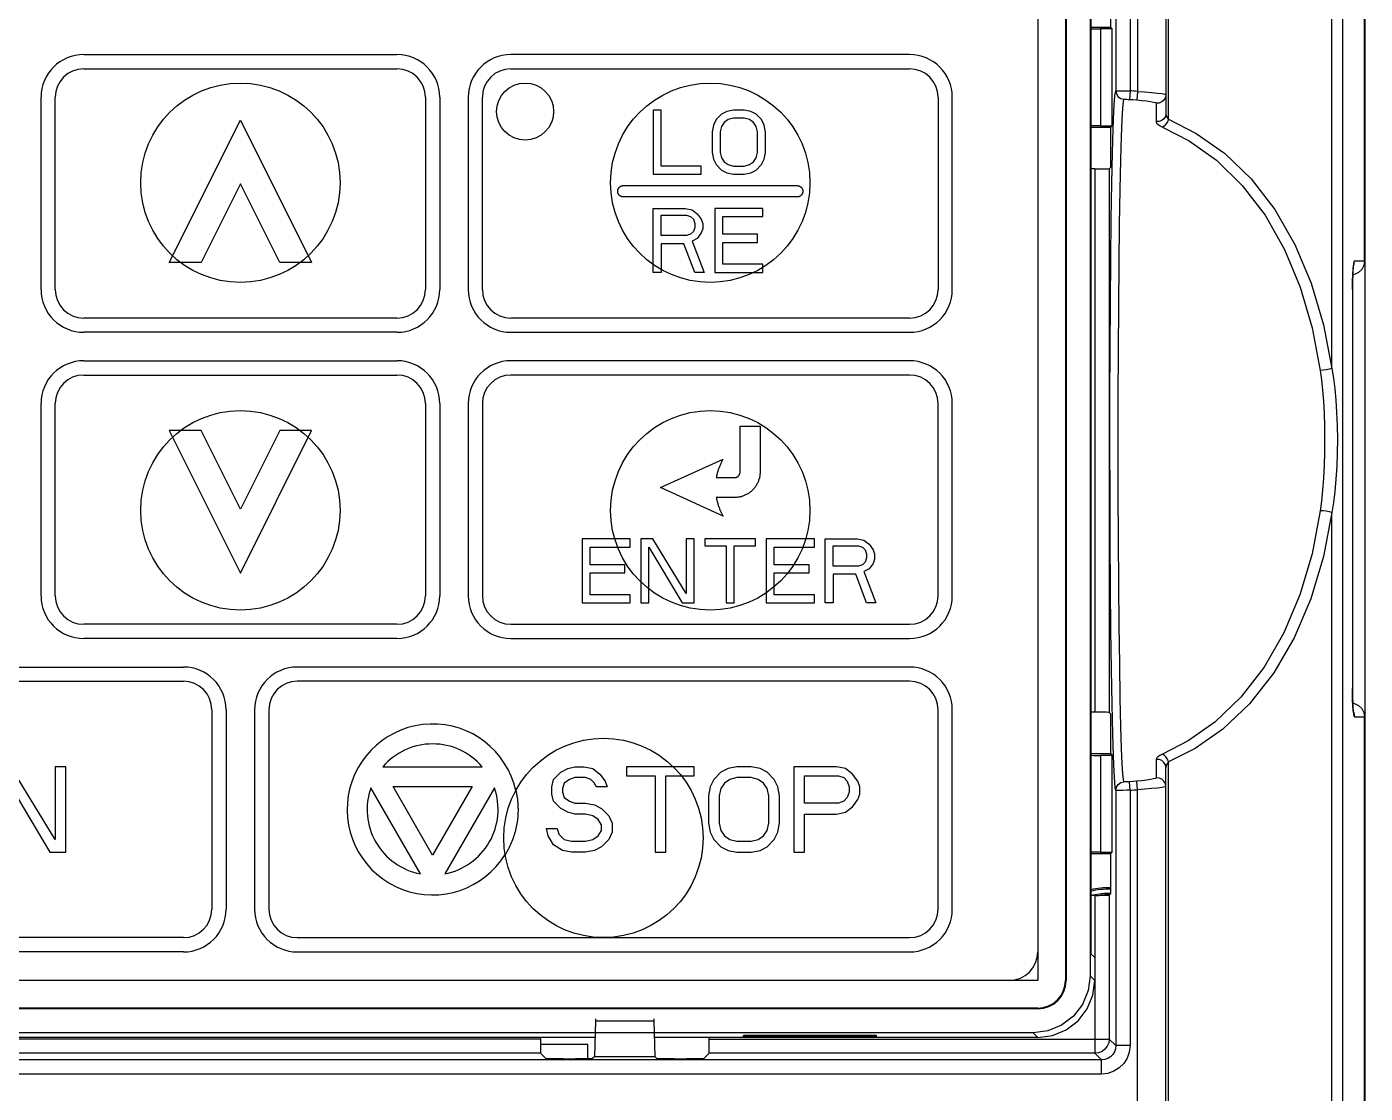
# Model space of a CAD drawing. Header units: inches. Extents: x 187 to 137830, y 99 to 66837.
# Drawn here: x 2919.39 to 2962.63, y 27702.8 to 27737.24 of the extents above; entities that cross this region are included whole.
import ezdxf

# ---------------------------------------------------------------- set-up
doc = ezdxf.new("R2010")
doc.units = ezdxf.units.IN
doc.header["$MEASUREMENT"] = 0
doc.layers.add('ALL_CURVE', color=7, linetype='Continuous')

msp = doc.modelspace()

# ---------------------------------------------------------------- linework, layer by layer
at = {"color": 7, "linetype": 'Continuous'}
for p, q in [((2962.607, 27729.678), (2962.607, 27785.836)), ((2962.631, 27581.558), (2962.631, 27785.836)), ((2952.051, 27785.568), (2952.051, 27706.448)), ((2952.947, 27785.568), (2952.947, 27706.448)), ((2952.971, 27785.568), (2952.971, 27706.448)), ((2953.743, 27785.42), (2953.743, 27706.595)), ((2954.573, 27785.522), (2954.573, 27735.177)), ((2955.033, 27785.522), (2955.033, 27735.174)), ((2955.271, 27785.522), (2955.271, 27735.157)), ((2956.191, 27785.522), (2956.191, 27734.438)), ((2956.275, 27734.259), (2956.275, 27785.493)), ((2961.554, 27726.205), (2961.554, 27777.517)), ((2961.911, 27675.858), (2961.911, 27777.518)), ((2953.769, 27740.546), (2953.769, 27707.309)), ((2954.412, 27737.222), (2954.412, 27738.508)), ((2954.412, 27737.222), (2953.769, 27737.222)), ((2954.081, 27737.173), (2954.081, 27734.05)), ((2954.46, 27737.173), (2954.081, 27737.173)), ((2954.412, 27737.222), (2954.46, 27737.173)), ((2954.46, 27734.05), (2954.46, 27737.173)), ((2955.033, 27735.174), (2955.016, 27734.898)), ((2955.271, 27735.157), (2955.249, 27734.882)), ((2955.877, 27734.779), (2955.877, 27734.181)), ((2953.769, 27734.002), (2954.412, 27734.002)), ((2954.081, 27734.05), (2954.46, 27734.05)), ((2954.412, 27734.002), (2954.46, 27734.05)), ((2954.412, 27732.715), (2954.412, 27734.002)), ((2953.899, 27732.654), (2953.769, 27732.654)), ((2953.899, 27732.654), (2953.899, 27715.109)), ((2954.359, 27732.662), (2954.412, 27732.715)), ((2954.359, 27732.662), (2954.359, 27715.101)), ((2962.631, 27730.598), (2962.607, 27730.596)), ((2962.607, 27729.678), (2962.282, 27729.678)), ((2962.233, 27729.359), (2962.226, 27729.215)), ((2962.217, 27728.758), (2962.217, 27715.878)), ((2962.218, 27728.758), (2962.217, 27728.758)), ((2962.218, 27728.758), (2962.218, 27715.878)), ((2961.554, 27675.858), (2961.554, 27721.558)), ((2962.218, 27715.878), (2962.217, 27715.878)), ((2962.226, 27715.417), (2962.233, 27715.276)), ((2953.899, 27715.109), (2953.769, 27715.109)), ((2954.359, 27715.101), (2954.334, 27715.104)), ((2954.412, 27715.048), (2954.359, 27715.101)), ((2954.412, 27713.762), (2954.412, 27715.048)), ((2962.282, 27714.958), (2962.607, 27714.958)), ((2962.607, 27675.858), (2962.607, 27714.958)), ((2962.631, 27714.038), (2962.607, 27714.039)), ((2954.412, 27713.762), (2953.769, 27713.762)), ((2954.081, 27713.713), (2954.081, 27710.59)), ((2954.46, 27713.713), (2954.081, 27713.713)), ((2954.412, 27713.762), (2954.46, 27713.713)), ((2954.46, 27710.59), (2954.46, 27713.713)), ((2955.877, 27713.582), (2955.877, 27712.984)), ((2956.275, 27675.858), (2956.275, 27713.504)), ((2956.191, 27675.858), (2956.191, 27713.325)), ((2954.573, 27712.586), (2954.573, 27704.34)), ((2955.033, 27712.589), (2955.016, 27712.865)), ((2955.033, 27712.589), (2955.033, 27704.34)), ((2955.271, 27712.606), (2955.249, 27712.881)), ((2955.271, 27675.431), (2955.271, 27712.606)), ((2953.769, 27710.542), (2954.412, 27710.542)), ((2954.081, 27710.59), (2954.46, 27710.59)), ((2954.412, 27710.542), (2954.46, 27710.59)), ((2954.412, 27709.255), (2954.412, 27710.542)), ((2953.899, 27709.194), (2953.769, 27709.194)), ((2953.899, 27709.194), (2953.899, 27704.094)), ((2954.359, 27709.202), (2954.412, 27709.255)), ((2954.359, 27709.202), (2954.359, 27704.554)), ((2953.891, 27707.187), (2953.769, 27707.309)), ((2953.891, 27707.187), (2953.891, 27706.447)), ((2953.891, 27706.447), (2953.743, 27706.595)), ((2952.051, 27706.448), (2900.531, 27706.448)), ((2952.947, 27706.448), (2952.971, 27706.448)), ((2952.051, 27705.552), (2900.531, 27705.552)), ((2952.051, 27705.528), (2900.531, 27705.528)), ((2952.051, 27705.528), (2952.051, 27705.552)), ((2951.903, 27704.755), (2900.678, 27704.755)), ((2937.739, 27703.989), (2937.774, 27705.144)), ((2937.774, 27705.144), (2939.648, 27705.144)), ((2939.648, 27705.144), (2939.683, 27703.989)), ((2951.903, 27704.755), (2952.051, 27704.608)), ((2914.824, 27704.611), (2937.758, 27704.611)), ((2935.983, 27704.554), (2916.599, 27704.554)), ((2935.983, 27704.554), (2935.983, 27704.611)), ((2937.515, 27704.378), (2935.984, 27704.378)), ((2937.515, 27703.915), (2937.515, 27704.378)), ((2939.664, 27704.611), (2949.837, 27704.611)), ((2941.439, 27704.554), (2941.439, 27704.611)), ((2941.439, 27704.554), (2954.359, 27704.554)), ((2942.542, 27704.623), (2942.546, 27704.665)), ((2946.84, 27704.623), (2942.542, 27704.623)), ((2946.838, 27704.665), (2942.544, 27704.665)), ((2946.836, 27704.665), (2946.84, 27704.623)), ((2949.84, 27704.608), (2949.84, 27704.611)), ((2952.051, 27704.608), (2949.84, 27704.608)), ((2954.573, 27704.34), (2954.359, 27704.554)), ((2955.033, 27704.34), (2954.573, 27704.34)), ((2954.113, 27703.88), (2897.089, 27703.88)), ((2935.991, 27704.094), (2916.591, 27704.094)), ((2936.163, 27703.921), (2935.991, 27704.094)), ((2936.715, 27703.912), (2937.12, 27703.912)), ((2937.739, 27703.989), (2937.672, 27703.921)), ((2937.739, 27703.989), (2939.683, 27703.989)), ((2939.75, 27703.921), (2939.683, 27703.989)), ((2940.302, 27703.912), (2940.707, 27703.912)), ((2941.431, 27704.094), (2941.259, 27703.921)), ((2953.899, 27704.094), (2941.431, 27704.094)), ((2954.113, 27703.88), (2953.899, 27704.094)), ((2954.113, 27703.42), (2954.113, 27703.88)), ((2954.113, 27703.42), (2897.089, 27703.42))]:
    msp.add_line(p, q, dxfattribs=at)
for points in [[(2953.769, 27737.176), (2953.852, 27737.174), (2953.962, 27737.174), (2954.081, 27737.173)], [(2954.491, 27733.952), (2954.514, 27734.515), (2954.535, 27734.884), (2954.555, 27735.093), (2954.573, 27735.177)], [(2954.573, 27735.177), (2954.59, 27735.179), (2954.637, 27735.179), (2954.71, 27735.179), (2954.805, 27735.178), (2954.915, 27735.176), (2955.033, 27735.174)], [(2954.573, 27735.177), (2954.593, 27735.075), (2954.649, 27734.987), (2954.735, 27734.926), (2954.837, 27734.902)], [(2955.271, 27735.157), (2955.509, 27735.141), (2955.731, 27735.123), (2955.921, 27735.104), (2956.068, 27735.085), (2956.16, 27735.067), (2956.191, 27735.051)], [(2956.191, 27735.051), (2956.175, 27734.959), (2956.129, 27734.877), (2956.058, 27734.816), (2955.971, 27734.782), (2955.877, 27734.779)], [(2954.837, 27712.861), (2954.821, 27712.936), (2954.802, 27713.117), (2954.782, 27713.44), (2954.761, 27713.94), (2954.739, 27714.643), (2954.718, 27715.562), (2954.699, 27716.666), (2954.682, 27717.904), (2954.669, 27719.249), (2954.66, 27720.687), (2954.654, 27722.19), (2954.652, 27723.725), (2954.653, 27725.263), (2954.658, 27726.775), (2954.667, 27728.229), (2954.68, 27729.596), (2954.695, 27730.855), (2954.714, 27731.988), (2954.735, 27732.95), (2954.757, 27733.706), (2954.779, 27734.255), (2954.8, 27734.616), (2954.819, 27734.819), (2954.837, 27734.902)], [(2954.837, 27734.902), (2954.843, 27734.903), (2954.862, 27734.904), (2954.89, 27734.904), (2954.927, 27734.903), (2954.97, 27734.901), (2955.016, 27734.898)], [(2955.016, 27734.898), (2955.132, 27734.891), (2955.249, 27734.882)], [(2955.249, 27734.882), (2955.411, 27734.867), (2955.563, 27734.849), (2955.693, 27734.83), (2955.793, 27734.811), (2955.855, 27734.794), (2955.877, 27734.779)], [(2956.191, 27734.438), (2956.175, 27734.351), (2956.129, 27734.274), (2956.058, 27734.216), (2955.971, 27734.184), (2955.877, 27734.181)], [(2955.877, 27734.181), (2955.892, 27734.136), (2955.937, 27734.089), (2956.003, 27734.044), (2956.082, 27734.006)], [(2956.275, 27734.259), (2956.241, 27734.173), (2956.193, 27734.097), (2956.138, 27734.039), (2956.082, 27734.006)], [(2956.191, 27734.438), (2956.197, 27734.392), (2956.216, 27734.344), (2956.243, 27734.298), (2956.275, 27734.259)], [(2956.275, 27734.259), (2957.171, 27733.802), (2958.081, 27733.159), (2958.943, 27732.329), (2959.708, 27731.34), (2960.358, 27730.209), (2960.885, 27728.96), (2961.285, 27727.615), (2961.554, 27726.205)], [(2954.081, 27734.05), (2953.962, 27734.049), (2953.852, 27734.049), (2953.769, 27734.047)], [(2954.495, 27713.691), (2954.473, 27714.411), (2954.451, 27715.353), (2954.431, 27716.486), (2954.415, 27717.754), (2954.401, 27719.133), (2954.392, 27720.607), (2954.386, 27722.148), (2954.383, 27723.721), (2954.385, 27725.298), (2954.39, 27726.847), (2954.399, 27728.338), (2954.412, 27729.739), (2954.428, 27731.03), (2954.447, 27732.191), (2954.468, 27733.177), (2954.491, 27733.952)], [(2956.082, 27734.006), (2956.947, 27733.56), (2957.825, 27732.933), (2958.658, 27732.123), (2959.396, 27731.158), (2960.024, 27730.055), (2960.533, 27728.836), (2960.919, 27727.524), (2961.179, 27726.148)], [(2953.899, 27732.654), (2954.04, 27732.654), (2954.167, 27732.655), (2954.268, 27732.657), (2954.334, 27732.659), (2954.359, 27732.662)], [(2962.218, 27728.758), (2962.219, 27728.925), (2962.222, 27729.069), (2962.226, 27729.194), (2962.231, 27729.3), (2962.236, 27729.385), (2962.242, 27729.451), (2962.247, 27729.499), (2962.251, 27729.527), (2962.252, 27729.534)], [(2962.607, 27729.678), (2962.584, 27729.535), (2962.519, 27729.407), (2962.417, 27729.305), (2962.289, 27729.24), (2962.228, 27729.23)], [(2962.282, 27729.678), (2962.267, 27729.652), (2962.253, 27729.583), (2962.242, 27729.483), (2962.233, 27729.359)], [(2962.249, 27729.515), (2962.259, 27729.535), (2962.282, 27729.678)], [(2962.226, 27729.215), (2962.221, 27729.064), (2962.218, 27728.909), (2962.217, 27728.758)], [(2961.554, 27726.205), (2961.472, 27726.184), (2961.373, 27726.166), (2961.27, 27726.153), (2961.179, 27726.148)], [(2961.179, 27726.148), (2961.217, 27725.848), (2961.251, 27725.514), (2961.279, 27725.151), (2961.299, 27724.761), (2961.312, 27724.35), (2961.317, 27723.926), (2961.314, 27723.496), (2961.302, 27723.072), (2961.282, 27722.663), (2961.253, 27722.277), (2961.218, 27721.925), (2961.179, 27721.615)], [(2961.554, 27726.205), (2961.603, 27725.897), (2961.646, 27725.555), (2961.682, 27725.183), (2961.708, 27724.783), (2961.725, 27724.362), (2961.731, 27723.927), (2961.727, 27723.487), (2961.712, 27723.052), (2961.686, 27722.632), (2961.649, 27722.237), (2961.604, 27721.876), (2961.554, 27721.558)], [(2961.179, 27721.615), (2960.915, 27720.224), (2960.523, 27718.899), (2960.005, 27717.669), (2959.365, 27716.558), (2958.613, 27715.59), (2957.773, 27714.787), (2956.914, 27714.183), (2956.082, 27713.757)], [(2961.554, 27721.558), (2961.472, 27721.579), (2961.373, 27721.597), (2961.27, 27721.61), (2961.179, 27721.615)], [(2961.554, 27721.558), (2961.281, 27720.132), (2960.875, 27718.774), (2960.338, 27717.513), (2959.676, 27716.376), (2958.897, 27715.383), (2958.027, 27714.56), (2957.137, 27713.94), (2956.275, 27713.504)], [(2962.217, 27715.878), (2962.218, 27715.724), (2962.221, 27715.57), (2962.226, 27715.417)], [(2962.252, 27715.1), (2962.252, 27715.101), (2962.249, 27715.117), (2962.245, 27715.152), (2962.24, 27715.204), (2962.235, 27715.274), (2962.229, 27715.361), (2962.225, 27715.467), (2962.221, 27715.591), (2962.219, 27715.732), (2962.218, 27715.878)], [(2962.228, 27715.405), (2962.289, 27715.395), (2962.417, 27715.33), (2962.519, 27715.228), (2962.584, 27715.1), (2962.607, 27714.958)], [(2962.233, 27715.276), (2962.242, 27715.152), (2962.253, 27715.052), (2962.267, 27714.984), (2962.282, 27714.958)], [(2962.249, 27715.12), (2962.259, 27715.1), (2962.282, 27714.958)], [(2954.334, 27715.104), (2954.268, 27715.106), (2954.167, 27715.108), (2954.04, 27715.109), (2953.899, 27715.109)], [(2953.769, 27713.716), (2953.852, 27713.714), (2953.962, 27713.714), (2954.081, 27713.713)], [(2954.573, 27712.586), (2954.556, 27712.662), (2954.538, 27712.848), (2954.517, 27713.179), (2954.495, 27713.691)], [(2956.082, 27713.757), (2955.992, 27713.712), (2955.926, 27713.665), (2955.888, 27713.62), (2955.877, 27713.582)], [(2956.191, 27713.325), (2956.175, 27713.412), (2956.129, 27713.489), (2956.058, 27713.547), (2955.971, 27713.579), (2955.877, 27713.582)], [(2956.275, 27713.504), (2956.241, 27713.59), (2956.193, 27713.666), (2956.138, 27713.724), (2956.082, 27713.757)], [(2956.275, 27713.504), (2956.238, 27713.458), (2956.211, 27713.409), (2956.196, 27713.364), (2956.191, 27713.325)], [(2955.877, 27712.984), (2955.855, 27712.969), (2955.793, 27712.952), (2955.693, 27712.933), (2955.563, 27712.914), (2955.411, 27712.896), (2955.249, 27712.881)], [(2956.191, 27712.712), (2956.175, 27712.804), (2956.129, 27712.886), (2956.058, 27712.947), (2955.971, 27712.981), (2955.877, 27712.984)], [(2954.573, 27712.586), (2954.593, 27712.688), (2954.649, 27712.776), (2954.735, 27712.837), (2954.837, 27712.861)], [(2955.033, 27712.589), (2954.915, 27712.587), (2954.805, 27712.585), (2954.71, 27712.584), (2954.637, 27712.584), (2954.59, 27712.584), (2954.573, 27712.586)], [(2955.016, 27712.865), (2954.97, 27712.862), (2954.927, 27712.86), (2954.89, 27712.859), (2954.862, 27712.859), (2954.843, 27712.86), (2954.837, 27712.861)], [(2955.249, 27712.881), (2955.132, 27712.872), (2955.016, 27712.865)], [(2956.191, 27712.712), (2956.16, 27712.696), (2956.068, 27712.678), (2955.922, 27712.659), (2955.731, 27712.64), (2955.509, 27712.622), (2955.271, 27712.606)], [(2954.081, 27710.59), (2953.962, 27710.589), (2953.852, 27710.589), (2953.769, 27710.587)], [(2953.899, 27709.194), (2954.04, 27709.194), (2954.167, 27709.195), (2954.268, 27709.197), (2954.334, 27709.199), (2954.359, 27709.202)], [(2953.743, 27706.595), (2953.68, 27706.118), (2953.496, 27705.674), (2953.204, 27705.294), (2952.824, 27705.002), (2952.381, 27704.818), (2951.903, 27704.755)], [(2952.051, 27704.608), (2952.527, 27704.67), (2952.971, 27704.854), (2953.352, 27705.146), (2953.644, 27705.527), (2953.828, 27705.971), (2953.891, 27706.447)], [(2937.774, 27705.144), (2937.776, 27705.178), (2937.777, 27705.199), (2937.778, 27705.206)], [(2939.644, 27705.206), (2939.645, 27705.199), (2939.646, 27705.178), (2939.648, 27705.144)], [(2935.983, 27704.554), (2935.983, 27704.413), (2935.985, 27704.286), (2935.986, 27704.184), (2935.989, 27704.118), (2935.991, 27704.094)], [(2941.431, 27704.094), (2941.433, 27704.118), (2941.436, 27704.184), (2941.437, 27704.286), (2941.438, 27704.413), (2941.439, 27704.554)], [(2954.359, 27704.554), (2954.343, 27704.435), (2954.297, 27704.324), (2954.224, 27704.228), (2954.129, 27704.155), (2954.018, 27704.109), (2953.899, 27704.094)], [(2954.573, 27704.34), (2954.561, 27704.237), (2954.527, 27704.14), (2954.472, 27704.053), (2954.4, 27703.98), (2954.312, 27703.925), (2954.215, 27703.891), (2954.113, 27703.88)], [(2955.033, 27704.34), (2955.009, 27704.134), (2954.941, 27703.94), (2954.832, 27703.766), (2954.686, 27703.62), (2954.512, 27703.511), (2954.318, 27703.443), (2954.113, 27703.42)], [(2936.715, 27703.912), (2936.546, 27703.912), (2936.394, 27703.914), (2936.272, 27703.916), (2936.192, 27703.919), (2936.163, 27703.921)], [(2937.672, 27703.921), (2937.643, 27703.919), (2937.563, 27703.916), (2937.441, 27703.914), (2937.289, 27703.912), (2937.12, 27703.912)], [(2940.302, 27703.912), (2940.133, 27703.912), (2939.981, 27703.914), (2939.859, 27703.916), (2939.779, 27703.919), (2939.75, 27703.921)], [(2941.259, 27703.921), (2941.229, 27703.919), (2941.15, 27703.916), (2941.028, 27703.914), (2940.876, 27703.912), (2940.707, 27703.912)]]:
    msp.add_lwpolyline(points, dxfattribs=at)
for centre in [(2926.291, 27732.208), (2941.471, 27732.208), (2926.291, 27721.628), (2941.471, 27721.628), (2938.021, 27711.048)]:
    msp.add_circle(centre, 3.22, dxfattribs=at)
for centre, radius, start, end in [((2954.351, 27723.882), 11.313, 85.3353, 86.5455), ((2954.351, 27723.882), 11.313, 273.4545, 274.6647), ((2954.351, 27706.678), 2.76, 88.7312, 102.2094), ((2954.351, 27706.678), 2.714, 88.7097, 102.4205), ((2954.351, 27706.678), 2.576, 88.8043, 101.5913), ((2954.351, 27706.678), 2.535, 89.8165, 96.127), ((2951.131, 27707.368), 0.92, 270, 0), ((2952.051, 27706.448), 0.896, 270, 0), ((2952.051, 27706.448), 0.92, 270, 0)]:
    msp.add_arc(centre, radius, start, end, dxfattribs=at)
at = {"layer": 'ALL_CURVE', "linetype": 'Continuous'}
for p, q in [((2921.231, 27736.348), (2931.351, 27736.348)), ((2947.911, 27736.348), (2935.031, 27736.348)), ((2921.231, 27735.888), (2931.351, 27735.888)), ((2935.031, 27735.888), (2947.911, 27735.888)), ((2919.851, 27728.758), (2919.851, 27734.968)), ((2920.311, 27728.758), (2920.311, 27734.968)), ((2932.271, 27734.968), (2932.271, 27728.758)), ((2932.731, 27734.968), (2932.731, 27728.758)), ((2933.651, 27734.968), (2933.651, 27728.758)), ((2934.111, 27728.758), (2934.111, 27734.968)), ((2948.831, 27734.968), (2948.831, 27728.758)), ((2949.291, 27728.758), (2949.291, 27734.968)), ((2923.991, 27729.632), (2926.291, 27734.232)), ((2926.291, 27734.232), (2928.591, 27729.632)), ((2939.631, 27734.554), (2939.631, 27732.484)), ((2939.89, 27734.554), (2939.631, 27734.554)), ((2939.89, 27732.748), (2939.89, 27734.554)), ((2941.658, 27734.245), (2941.572, 27734.069)), ((2941.83, 27734.421), (2941.658, 27734.245)), ((2942.003, 27734.509), (2941.83, 27734.421)), ((2941.917, 27734.157), (2941.83, 27734.025)), ((2942.046, 27734.245), (2941.917, 27734.157)), ((2942.218, 27734.554), (2942.003, 27734.509)), ((2942.218, 27734.289), (2942.046, 27734.245)), ((2942.563, 27734.554), (2942.218, 27734.554)), ((2942.563, 27734.289), (2942.218, 27734.289)), ((2942.779, 27734.509), (2942.563, 27734.554)), ((2942.736, 27734.245), (2942.563, 27734.289)), ((2942.865, 27734.157), (2942.736, 27734.245)), ((2942.952, 27734.421), (2942.779, 27734.509)), ((2942.952, 27734.025), (2942.865, 27734.157)), ((2943.124, 27734.245), (2942.952, 27734.421)), ((2943.21, 27734.069), (2943.124, 27734.245)), ((2941.572, 27734.069), (2941.528, 27733.849)), ((2941.528, 27733.849), (2941.528, 27733.188)), ((2941.83, 27734.025), (2941.787, 27733.849)), ((2941.787, 27733.849), (2941.787, 27733.188)), ((2942.995, 27733.849), (2942.952, 27734.025)), ((2942.995, 27733.188), (2942.995, 27733.849)), ((2943.253, 27733.849), (2943.21, 27734.069)), ((2943.253, 27733.188), (2943.253, 27733.849)), ((2941.528, 27733.188), (2941.572, 27732.968)), ((2941.572, 27732.968), (2941.658, 27732.792)), ((2941.787, 27733.188), (2941.83, 27733.012)), ((2941.83, 27733.012), (2941.917, 27732.88)), ((2941.917, 27732.88), (2942.046, 27732.792)), ((2942.736, 27732.792), (2942.865, 27732.88)), ((2942.865, 27732.88), (2942.952, 27733.012)), ((2942.952, 27733.012), (2942.995, 27733.188)), ((2943.124, 27732.792), (2943.21, 27732.968)), ((2943.21, 27732.968), (2943.253, 27733.188)), ((2939.631, 27732.484), (2941.183, 27732.484)), ((2941.183, 27732.748), (2939.89, 27732.748)), ((2941.183, 27732.484), (2941.183, 27732.748)), ((2941.658, 27732.792), (2941.83, 27732.616)), ((2941.83, 27732.616), (2942.003, 27732.528)), ((2942.003, 27732.528), (2942.218, 27732.484)), ((2942.046, 27732.792), (2942.218, 27732.748)), ((2942.218, 27732.748), (2942.563, 27732.748)), ((2942.218, 27732.484), (2942.563, 27732.484)), ((2942.563, 27732.748), (2942.736, 27732.792)), ((2942.563, 27732.484), (2942.779, 27732.528)), ((2942.779, 27732.528), (2942.952, 27732.616)), ((2942.952, 27732.616), (2943.124, 27732.792)), ((2926.291, 27732.174), (2925.02, 27729.632)), ((2927.562, 27729.632), (2926.291, 27732.174)), ((2938.665, 27732.116), (2944.277, 27732.116)), ((2944.277, 27731.748), (2938.665, 27731.748)), ((2939.631, 27729.31), (2939.631, 27731.38)), ((2939.631, 27731.38), (2940.666, 27731.38)), ((2939.89, 27730.499), (2939.89, 27731.159)), ((2939.89, 27731.159), (2940.709, 27731.159)), ((2940.666, 27731.38), (2940.882, 27731.335)), ((2940.709, 27731.159), (2940.838, 27731.115)), ((2940.838, 27731.115), (2940.925, 27731.027)), ((2940.882, 27731.335), (2941.054, 27731.203)), ((2941.054, 27731.203), (2941.183, 27731.027)), ((2941.615, 27731.38), (2941.615, 27729.31)), ((2943.167, 27731.38), (2941.615, 27731.38)), ((2941.873, 27730.543), (2941.873, 27731.115)), ((2941.873, 27731.115), (2943.167, 27731.115)), ((2943.167, 27731.115), (2943.167, 27731.38)), ((2940.925, 27731.027), (2940.968, 27730.895)), ((2940.968, 27730.763), (2940.925, 27730.631)), ((2940.968, 27730.895), (2940.968, 27730.763)), ((2941.183, 27731.027), (2941.227, 27730.895)), ((2941.227, 27730.719), (2941.183, 27730.587)), ((2941.227, 27730.895), (2941.227, 27730.719)), ((2940.709, 27730.499), (2939.89, 27730.499)), ((2940.838, 27730.543), (2940.709, 27730.499)), ((2940.925, 27730.631), (2940.838, 27730.543)), ((2941.054, 27730.411), (2940.882, 27730.322)), ((2940.882, 27730.322), (2941.27, 27729.31)), ((2941.183, 27730.587), (2941.054, 27730.411)), ((2942.995, 27730.543), (2941.873, 27730.543)), ((2941.873, 27729.574), (2941.873, 27730.278)), ((2941.873, 27730.278), (2942.995, 27730.278)), ((2942.995, 27730.278), (2942.995, 27730.543)), ((2939.89, 27730.234), (2939.89, 27729.31)), ((2940.623, 27730.234), (2939.89, 27730.234)), ((2940.968, 27729.31), (2940.623, 27730.234)), ((2925.02, 27729.632), (2923.991, 27729.632)), ((2928.591, 27729.632), (2927.562, 27729.632)), ((2943.167, 27729.574), (2941.873, 27729.574)), ((2943.167, 27729.31), (2943.167, 27729.574)), ((2939.89, 27729.31), (2939.631, 27729.31)), ((2941.27, 27729.31), (2940.968, 27729.31)), ((2941.615, 27729.31), (2943.167, 27729.31)), ((2931.351, 27727.838), (2921.231, 27727.838)), ((2947.911, 27727.838), (2935.031, 27727.838)), ((2931.351, 27727.378), (2921.231, 27727.378)), ((2935.031, 27727.378), (2947.911, 27727.378)), ((2921.231, 27726.458), (2931.351, 27726.458)), ((2947.911, 27726.458), (2935.031, 27726.458)), ((2921.231, 27725.998), (2931.351, 27725.998)), ((2947.911, 27725.998), (2935.031, 27725.998)), ((2919.851, 27718.868), (2919.851, 27725.078)), ((2920.311, 27718.868), (2920.311, 27725.078)), ((2932.271, 27725.078), (2932.271, 27718.868)), ((2932.731, 27725.078), (2932.731, 27718.868)), ((2933.651, 27725.078), (2933.651, 27718.868)), ((2934.111, 27725.078), (2934.111, 27718.868)), ((2948.831, 27718.868), (2948.831, 27725.078)), ((2949.291, 27718.868), (2949.291, 27725.078)), ((2923.991, 27724.204), (2926.291, 27719.604)), ((2925.02, 27724.204), (2923.991, 27724.204)), ((2926.291, 27721.661), (2925.02, 27724.204)), ((2927.562, 27724.204), (2926.291, 27721.661)), ((2926.291, 27719.604), (2928.591, 27724.204)), ((2928.591, 27724.204), (2927.562, 27724.204)), ((2942.437, 27722.87), (2942.437, 27724.342)), ((2942.437, 27724.342), (2943.081, 27724.342)), ((2943.081, 27724.342), (2943.081, 27722.87)), ((2939.861, 27722.364), (2941.885, 27723.284)), ((2941.667, 27722.686), (2942.253, 27722.686)), ((2941.885, 27721.444), (2939.861, 27722.364)), ((2942.253, 27722.042), (2941.667, 27722.042)), ((2937.331, 27720.708), (2937.331, 27718.638)), ((2938.883, 27720.708), (2937.331, 27720.708)), ((2937.59, 27719.871), (2937.59, 27720.443)), ((2937.59, 27720.443), (2938.883, 27720.443)), ((2938.883, 27720.443), (2938.883, 27720.708)), ((2939.228, 27720.708), (2939.228, 27718.638)), ((2939.617, 27720.708), (2939.228, 27720.708)), ((2939.487, 27718.638), (2939.487, 27720.443)), ((2939.487, 27720.443), (2940.565, 27718.638)), ((2940.695, 27718.946), (2939.617, 27720.708)), ((2940.695, 27720.708), (2940.695, 27718.946)), ((2940.953, 27720.708), (2940.695, 27720.708)), ((2940.953, 27718.638), (2940.953, 27720.708)), ((2941.298, 27720.708), (2941.298, 27720.487)), ((2942.937, 27720.708), (2941.298, 27720.708)), ((2941.298, 27720.487), (2941.988, 27720.487)), ((2941.988, 27720.487), (2941.988, 27718.638)), ((2942.247, 27718.638), (2942.247, 27720.487)), ((2942.247, 27720.487), (2942.937, 27720.487)), ((2942.937, 27720.487), (2942.937, 27720.708)), ((2943.282, 27720.708), (2943.282, 27718.638)), ((2944.835, 27720.708), (2943.282, 27720.708)), ((2943.541, 27719.871), (2943.541, 27720.443)), ((2943.541, 27720.443), (2944.835, 27720.443)), ((2944.835, 27720.443), (2944.835, 27720.708)), ((2945.18, 27718.638), (2945.18, 27720.708)), ((2945.18, 27720.708), (2946.215, 27720.708)), ((2945.438, 27719.827), (2945.438, 27720.487)), ((2945.438, 27720.487), (2946.258, 27720.487)), ((2946.215, 27720.708), (2946.43, 27720.663)), ((2946.258, 27720.487), (2946.387, 27720.443)), ((2946.387, 27720.443), (2946.473, 27720.355)), ((2946.43, 27720.663), (2946.603, 27720.531)), ((2946.473, 27720.355), (2946.517, 27720.223)), ((2946.603, 27720.531), (2946.732, 27720.355)), ((2946.732, 27720.355), (2946.775, 27720.223)), ((2938.711, 27719.871), (2937.59, 27719.871)), ((2938.711, 27719.606), (2938.711, 27719.871)), ((2944.662, 27719.871), (2943.541, 27719.871)), ((2944.662, 27719.606), (2944.662, 27719.871)), ((2946.387, 27719.871), (2946.258, 27719.827)), ((2946.473, 27719.959), (2946.387, 27719.871)), ((2946.517, 27720.091), (2946.473, 27719.959)), ((2946.517, 27720.223), (2946.517, 27720.091)), ((2946.732, 27719.915), (2946.603, 27719.739)), ((2946.775, 27720.047), (2946.732, 27719.915)), ((2946.775, 27720.223), (2946.775, 27720.047)), ((2937.59, 27718.902), (2937.59, 27719.606)), ((2937.59, 27719.606), (2938.711, 27719.606)), ((2943.541, 27718.902), (2943.541, 27719.606)), ((2943.541, 27719.606), (2944.662, 27719.606)), ((2946.258, 27719.827), (2945.438, 27719.827)), ((2945.438, 27719.562), (2945.438, 27718.638)), ((2946.172, 27719.562), (2945.438, 27719.562)), ((2946.517, 27718.638), (2946.172, 27719.562)), ((2946.603, 27719.739), (2946.43, 27719.65)), ((2946.43, 27719.65), (2946.818, 27718.638)), ((2937.331, 27718.638), (2938.883, 27718.638)), ((2938.883, 27718.902), (2937.59, 27718.902)), ((2938.883, 27718.638), (2938.883, 27718.902)), ((2939.228, 27718.638), (2939.487, 27718.638)), ((2940.565, 27718.638), (2940.953, 27718.638)), ((2941.988, 27718.638), (2942.247, 27718.638)), ((2943.282, 27718.638), (2944.835, 27718.638)), ((2944.835, 27718.902), (2943.541, 27718.902)), ((2944.835, 27718.638), (2944.835, 27718.902)), ((2945.438, 27718.638), (2945.18, 27718.638)), ((2946.818, 27718.638), (2946.517, 27718.638)), ((2931.351, 27717.948), (2921.231, 27717.948)), ((2935.031, 27717.948), (2947.911, 27717.948)), ((2931.351, 27717.488), (2921.231, 27717.488)), ((2935.031, 27717.488), (2947.911, 27717.488)), ((2904.671, 27716.568), (2924.451, 27716.568)), ((2947.911, 27716.568), (2928.131, 27716.568)), ((2904.671, 27716.108), (2924.451, 27716.108)), ((2947.911, 27716.108), (2928.131, 27716.108)), ((2925.371, 27715.188), (2925.371, 27708.748)), ((2925.831, 27715.188), (2925.831, 27708.748)), ((2926.751, 27715.188), (2926.751, 27708.748)), ((2927.211, 27715.188), (2927.211, 27708.748)), ((2948.831, 27708.748), (2948.831, 27715.188)), ((2949.291, 27708.748), (2949.291, 27715.188)), ((2918.701, 27712.995), (2920.138, 27710.587)), ((2920.311, 27710.999), (2918.873, 27713.348)), ((2920.311, 27713.348), (2920.311, 27710.999)), ((2920.656, 27713.348), (2920.311, 27713.348)), ((2920.656, 27710.587), (2920.656, 27713.348)), ((2930.897, 27713.348), (2934.105, 27713.348)), ((2936.411, 27712.936), (2936.641, 27713.171)), ((2936.641, 27713.171), (2936.871, 27713.289)), ((2936.871, 27713.289), (2937.101, 27713.348)), ((2937.101, 27712.995), (2936.928, 27712.936)), ((2937.101, 27713.348), (2937.388, 27713.348)), ((2937.446, 27712.995), (2937.101, 27712.995)), ((2937.388, 27713.348), (2937.676, 27713.289)), ((2937.618, 27712.936), (2937.446, 27712.995)), ((2937.676, 27713.289), (2937.906, 27713.113)), ((2937.906, 27713.113), (2938.078, 27712.878)), ((2938.768, 27713.348), (2938.768, 27713.054)), ((2940.953, 27713.348), (2938.768, 27713.348)), ((2938.768, 27713.054), (2939.688, 27713.054)), ((2939.688, 27713.054), (2939.688, 27710.587)), ((2940.033, 27710.587), (2940.033, 27713.054)), ((2940.033, 27713.054), (2940.953, 27713.054)), ((2940.953, 27713.054), (2940.953, 27713.348)), ((2941.816, 27713.171), (2941.586, 27712.936)), ((2942.046, 27713.289), (2941.816, 27713.171)), ((2942.333, 27713.348), (2942.046, 27713.289)), ((2942.333, 27712.995), (2942.103, 27712.936)), ((2942.793, 27713.348), (2942.333, 27713.348)), ((2942.793, 27712.995), (2942.333, 27712.995)), ((2943.081, 27713.289), (2942.793, 27713.348)), ((2943.023, 27712.936), (2942.793, 27712.995)), ((2943.311, 27713.171), (2943.081, 27713.289)), ((2943.541, 27712.936), (2943.311, 27713.171)), ((2944.173, 27713.348), (2944.173, 27710.587)), ((2945.553, 27713.348), (2944.173, 27713.348)), ((2944.518, 27712.173), (2944.518, 27713.054)), ((2944.518, 27713.054), (2945.611, 27713.054)), ((2945.841, 27713.289), (2945.553, 27713.348)), ((2945.611, 27713.054), (2945.783, 27712.995)), ((2945.783, 27712.995), (2945.898, 27712.878)), ((2946.071, 27713.113), (2945.841, 27713.289)), ((2946.243, 27712.878), (2946.071, 27713.113)), ((2932.108, 27709.888), (2930.504, 27712.667)), ((2932.501, 27710.496), (2931.226, 27712.704)), ((2931.226, 27712.704), (2933.776, 27712.704)), ((2933.776, 27712.704), (2932.501, 27710.496)), ((2934.498, 27712.667), (2932.894, 27709.888)), ((2936.353, 27712.702), (2936.411, 27712.936)), ((2936.353, 27712.467), (2936.353, 27712.702)), ((2936.756, 27712.819), (2936.698, 27712.643)), ((2936.698, 27712.643), (2936.698, 27712.525)), ((2936.698, 27712.525), (2936.756, 27712.349)), ((2936.928, 27712.936), (2936.756, 27712.819)), ((2937.733, 27712.819), (2937.618, 27712.936)), ((2937.791, 27712.702), (2937.733, 27712.819)), ((2938.136, 27712.702), (2937.791, 27712.702)), ((2938.078, 27712.878), (2938.136, 27712.702)), ((2941.471, 27712.702), (2941.413, 27712.408)), ((2941.586, 27712.936), (2941.471, 27712.702)), ((2941.816, 27712.643), (2941.758, 27712.408)), ((2941.931, 27712.819), (2941.816, 27712.643)), ((2942.103, 27712.936), (2941.931, 27712.819)), ((2943.196, 27712.819), (2943.023, 27712.936)), ((2943.311, 27712.643), (2943.196, 27712.819)), ((2943.368, 27712.408), (2943.311, 27712.643)), ((2943.656, 27712.702), (2943.541, 27712.936)), ((2943.713, 27712.408), (2943.656, 27712.702)), ((2945.898, 27712.878), (2945.956, 27712.702)), ((2945.956, 27712.525), (2945.898, 27712.349)), ((2945.956, 27712.702), (2945.956, 27712.525)), ((2946.301, 27712.702), (2946.243, 27712.878)), ((2946.301, 27712.467), (2946.301, 27712.702)), ((2936.411, 27712.232), (2936.353, 27712.467)), ((2936.641, 27711.997), (2936.411, 27712.232)), ((2936.756, 27712.349), (2936.928, 27712.232)), ((2936.928, 27712.232), (2937.101, 27712.173)), ((2937.101, 27712.173), (2937.446, 27712.173)), ((2937.446, 27712.173), (2937.733, 27712.114)), ((2937.733, 27712.114), (2937.963, 27711.997)), ((2941.413, 27712.408), (2941.413, 27711.527)), ((2941.758, 27712.408), (2941.758, 27711.527)), ((2943.368, 27711.527), (2943.368, 27712.408)), ((2943.713, 27711.527), (2943.713, 27712.408)), ((2945.611, 27712.173), (2944.518, 27712.173)), ((2945.783, 27712.232), (2945.611, 27712.173)), ((2945.898, 27712.349), (2945.783, 27712.232)), ((2946.071, 27712.056), (2946.243, 27712.29)), ((2946.243, 27712.29), (2946.301, 27712.467)), ((2936.871, 27711.879), (2936.641, 27711.997)), ((2937.101, 27711.821), (2936.871, 27711.879)), ((2937.446, 27711.821), (2937.101, 27711.821)), ((2937.676, 27711.762), (2937.446, 27711.821)), ((2937.848, 27711.645), (2937.676, 27711.762)), ((2937.963, 27711.997), (2938.193, 27711.762)), ((2938.193, 27711.762), (2938.308, 27711.527)), ((2944.518, 27710.587), (2944.518, 27711.821)), ((2944.518, 27711.821), (2945.553, 27711.821)), ((2945.553, 27711.821), (2945.841, 27711.879)), ((2945.841, 27711.879), (2946.071, 27712.056)), ((2936.238, 27711.116), (2936.181, 27711.351)), ((2936.181, 27711.351), (2936.526, 27711.351)), ((2936.526, 27711.351), (2936.583, 27711.175)), ((2937.963, 27711.468), (2937.848, 27711.645)), ((2937.848, 27711.116), (2937.963, 27711.292)), ((2937.963, 27711.292), (2937.963, 27711.468)), ((2938.308, 27711.233), (2938.193, 27710.999)), ((2938.308, 27711.527), (2938.308, 27711.233)), ((2941.413, 27711.527), (2941.471, 27711.233)), ((2941.471, 27711.233), (2941.586, 27710.999)), ((2941.758, 27711.527), (2941.816, 27711.292)), ((2941.816, 27711.292), (2941.931, 27711.116)), ((2943.196, 27711.116), (2943.311, 27711.292)), ((2943.311, 27711.292), (2943.368, 27711.527)), ((2943.541, 27710.999), (2943.656, 27711.233)), ((2943.656, 27711.233), (2943.713, 27711.527)), ((2936.411, 27710.822), (2936.238, 27711.116)), ((2936.698, 27710.646), (2936.411, 27710.822)), ((2936.583, 27711.175), (2936.756, 27710.999)), ((2936.756, 27710.999), (2936.986, 27710.94)), ((2936.986, 27710.94), (2937.446, 27710.94)), ((2937.446, 27710.94), (2937.676, 27710.999)), ((2937.676, 27710.999), (2937.848, 27711.116)), ((2938.193, 27710.999), (2937.963, 27710.764)), ((2941.586, 27710.999), (2941.816, 27710.764)), ((2941.931, 27711.116), (2942.103, 27710.999)), ((2942.103, 27710.999), (2942.333, 27710.94)), ((2942.333, 27710.94), (2942.793, 27710.94)), ((2942.793, 27710.94), (2943.023, 27710.999)), ((2943.023, 27710.999), (2943.196, 27711.116)), ((2943.311, 27710.764), (2943.541, 27710.999)), ((2920.138, 27710.587), (2920.656, 27710.587)), ((2936.986, 27710.587), (2936.698, 27710.646)), ((2937.446, 27710.587), (2936.986, 27710.587)), ((2937.733, 27710.646), (2937.446, 27710.587)), ((2937.963, 27710.764), (2937.733, 27710.646)), ((2939.688, 27710.587), (2940.033, 27710.587)), ((2941.816, 27710.764), (2942.046, 27710.646)), ((2942.046, 27710.646), (2942.333, 27710.587)), ((2942.333, 27710.587), (2942.793, 27710.587)), ((2942.793, 27710.587), (2943.081, 27710.646)), ((2943.081, 27710.646), (2943.311, 27710.764)), ((2944.173, 27710.587), (2944.518, 27710.587)), ((2924.451, 27707.828), (2904.671, 27707.828)), ((2928.131, 27707.828), (2947.911, 27707.828)), ((2924.451, 27707.368), (2904.671, 27707.368)), ((2928.131, 27707.368), (2947.911, 27707.368))]:
    msp.add_line(p, q, dxfattribs=at)
for points in [[(2938.665, 27731.748), (2938.657, 27731.748), (2938.65, 27731.748), (2938.642, 27731.749), (2938.635, 27731.75), (2938.627, 27731.751), (2938.62, 27731.753), (2938.613, 27731.755), (2938.606, 27731.757), (2938.599, 27731.76), (2938.592, 27731.763), (2938.586, 27731.766), (2938.579, 27731.769), (2938.573, 27731.772), (2938.567, 27731.776), (2938.561, 27731.78), (2938.555, 27731.784), (2938.549, 27731.789), (2938.544, 27731.793), (2938.539, 27731.798), (2938.534, 27731.803), (2938.529, 27731.808), (2938.524, 27731.813), (2938.52, 27731.818), (2938.516, 27731.824), (2938.512, 27731.829), (2938.508, 27731.835), (2938.505, 27731.841), (2938.502, 27731.847), (2938.499, 27731.853), (2938.496, 27731.859), (2938.493, 27731.865), (2938.491, 27731.871), (2938.489, 27731.877), (2938.487, 27731.883), (2938.486, 27731.89), (2938.484, 27731.896), (2938.483, 27731.903), (2938.482, 27731.91), (2938.482, 27731.917), (2938.481, 27731.924), (2938.481, 27731.931), (2938.481, 27731.938), (2938.481, 27731.945), (2938.482, 27731.952), (2938.483, 27731.958), (2938.484, 27731.965), (2938.485, 27731.971), (2938.487, 27731.977), (2938.488, 27731.984), (2938.49, 27731.99), (2938.492, 27731.996), (2938.495, 27732.001), (2938.497, 27732.007), (2938.5, 27732.013), (2938.503, 27732.018), (2938.506, 27732.024), (2938.51, 27732.03), (2938.514, 27732.036), (2938.518, 27732.043), (2938.523, 27732.049), (2938.528, 27732.054), (2938.533, 27732.06), (2938.539, 27732.065), (2938.544, 27732.07), (2938.549, 27732.074), (2938.554, 27732.078), (2938.559, 27732.082), (2938.564, 27732.085), (2938.569, 27732.089), (2938.574, 27732.092), (2938.58, 27732.095), (2938.586, 27732.098), (2938.592, 27732.1), (2938.597, 27732.103), (2938.603, 27732.105), (2938.608, 27732.106), (2938.613, 27732.108), (2938.618, 27732.11), (2938.624, 27732.111), (2938.629, 27732.112), (2938.635, 27732.113), (2938.641, 27732.114), (2938.647, 27732.115), (2938.653, 27732.115), (2938.659, 27732.115), (2938.665, 27732.116)], [(2944.277, 27732.116), (2944.282, 27732.115), (2944.287, 27732.115), (2944.293, 27732.115), (2944.298, 27732.114), (2944.305, 27732.113), (2944.312, 27732.112), (2944.318, 27732.111), (2944.325, 27732.109), (2944.332, 27732.107), (2944.338, 27732.105), (2944.345, 27732.103), (2944.351, 27732.1), (2944.357, 27732.097), (2944.364, 27732.094), (2944.37, 27732.09), (2944.376, 27732.087), (2944.382, 27732.083), (2944.388, 27732.079), (2944.393, 27732.074), (2944.399, 27732.07), (2944.404, 27732.065), (2944.409, 27732.06), (2944.414, 27732.054), (2944.418, 27732.049), (2944.423, 27732.044), (2944.427, 27732.038), (2944.431, 27732.032), (2944.434, 27732.027), (2944.438, 27732.021), (2944.441, 27732.015), (2944.444, 27732.008), (2944.447, 27732.002), (2944.449, 27731.996), (2944.452, 27731.989), (2944.454, 27731.983), (2944.455, 27731.976), (2944.457, 27731.97), (2944.458, 27731.963), (2944.459, 27731.956), (2944.46, 27731.949), (2944.461, 27731.942), (2944.461, 27731.936), (2944.461, 27731.929), (2944.461, 27731.922), (2944.46, 27731.915), (2944.459, 27731.908), (2944.458, 27731.901), (2944.457, 27731.895), (2944.456, 27731.888), (2944.454, 27731.881), (2944.452, 27731.875), (2944.45, 27731.868), (2944.447, 27731.862), (2944.445, 27731.856), (2944.442, 27731.85), (2944.439, 27731.844), (2944.435, 27731.838), (2944.432, 27731.832), (2944.428, 27731.827), (2944.424, 27731.821), (2944.42, 27731.816), (2944.416, 27731.811), (2944.411, 27731.805), (2944.406, 27731.801), (2944.401, 27731.796), (2944.396, 27731.791), (2944.391, 27731.787), (2944.386, 27731.783), (2944.38, 27731.779), (2944.374, 27731.775), (2944.368, 27731.772), (2944.362, 27731.769), (2944.356, 27731.765), (2944.35, 27731.762), (2944.343, 27731.76), (2944.336, 27731.757), (2944.329, 27731.755), (2944.321, 27731.753), (2944.314, 27731.751), (2944.307, 27731.75), (2944.299, 27731.749), (2944.292, 27731.748), (2944.284, 27731.748), (2944.277, 27731.748)], [(2941.885, 27723.284), (2941.871, 27723.259), (2941.858, 27723.235), (2941.845, 27723.21), (2941.832, 27723.186), (2941.82, 27723.161), (2941.809, 27723.137), (2941.798, 27723.112), (2941.787, 27723.087), (2941.776, 27723.063), (2941.767, 27723.038), (2941.757, 27723.013), (2941.748, 27722.989), (2941.739, 27722.964), (2941.731, 27722.939), (2941.723, 27722.914), (2941.715, 27722.889), (2941.707, 27722.86), (2941.699, 27722.831), (2941.692, 27722.802), (2941.685, 27722.773), (2941.678, 27722.744), (2941.672, 27722.715), (2941.667, 27722.686)], [(2943.081, 27722.87), (2943.081, 27722.845), (2943.08, 27722.821), (2943.078, 27722.798), (2943.075, 27722.774), (2943.072, 27722.75), (2943.069, 27722.726), (2943.064, 27722.703), (2943.058, 27722.676), (2943.051, 27722.649), (2943.043, 27722.623), (2943.035, 27722.596), (2943.025, 27722.571), (2943.015, 27722.545), (2943.004, 27722.52), (2942.992, 27722.496), (2942.979, 27722.471), (2942.965, 27722.448), (2942.951, 27722.424), (2942.936, 27722.402), (2942.92, 27722.38), (2942.904, 27722.358), (2942.887, 27722.337), (2942.869, 27722.317), (2942.851, 27722.297), (2942.832, 27722.278), (2942.813, 27722.259), (2942.793, 27722.241), (2942.772, 27722.224), (2942.751, 27722.208), (2942.729, 27722.192), (2942.707, 27722.177), (2942.685, 27722.163), (2942.662, 27722.149), (2942.638, 27722.137), (2942.614, 27722.125), (2942.59, 27722.113), (2942.566, 27722.103), (2942.541, 27722.093), (2942.516, 27722.084), (2942.491, 27722.076), (2942.465, 27722.069), (2942.439, 27722.063), (2942.413, 27722.057), (2942.387, 27722.052), (2942.361, 27722.049), (2942.334, 27722.045), (2942.307, 27722.043), (2942.28, 27722.042), (2942.253, 27722.042)], [(2942.253, 27722.686), (2942.259, 27722.686), (2942.265, 27722.686), (2942.271, 27722.686), (2942.276, 27722.687), (2942.282, 27722.688), (2942.288, 27722.689), (2942.294, 27722.69), (2942.3, 27722.692), (2942.305, 27722.693), (2942.311, 27722.695), (2942.317, 27722.697), (2942.322, 27722.699), (2942.328, 27722.701), (2942.333, 27722.704), (2942.339, 27722.707), (2942.344, 27722.71), (2942.349, 27722.713), (2942.354, 27722.716), (2942.359, 27722.719), (2942.364, 27722.723), (2942.369, 27722.726), (2942.373, 27722.73), (2942.378, 27722.734), (2942.382, 27722.739), (2942.386, 27722.743), (2942.391, 27722.747), (2942.394, 27722.752), (2942.398, 27722.757), (2942.402, 27722.762), (2942.405, 27722.767), (2942.409, 27722.772), (2942.412, 27722.777), (2942.415, 27722.782), (2942.418, 27722.788), (2942.42, 27722.793), (2942.423, 27722.799), (2942.425, 27722.804), (2942.427, 27722.81), (2942.429, 27722.816), (2942.431, 27722.822), (2942.432, 27722.827), (2942.433, 27722.833), (2942.434, 27722.839), (2942.435, 27722.845), (2942.436, 27722.851), (2942.437, 27722.857), (2942.437, 27722.863), (2942.437, 27722.87)], [(2941.667, 27722.042), (2941.671, 27722.018), (2941.676, 27721.994), (2941.681, 27721.97), (2941.686, 27721.946), (2941.692, 27721.923), (2941.698, 27721.899), (2941.704, 27721.876), (2941.711, 27721.853), (2941.718, 27721.83), (2941.725, 27721.807), (2941.732, 27721.784), (2941.74, 27721.761), (2941.748, 27721.739), (2941.756, 27721.716), (2941.765, 27721.694), (2941.774, 27721.671), (2941.783, 27721.649), (2941.792, 27721.628)], [(2941.792, 27721.628), (2941.799, 27721.612), (2941.806, 27721.596), (2941.813, 27721.58), (2941.821, 27721.565), (2941.828, 27721.549), (2941.836, 27721.534), (2941.844, 27721.519), (2941.852, 27721.504), (2941.86, 27721.488), (2941.868, 27721.473), (2941.876, 27721.458), (2941.885, 27721.444)], [(2935.191, 27712.584), (2935.198, 27712.553), (2935.205, 27712.522), (2935.211, 27712.491), (2935.217, 27712.46), (2935.222, 27712.43), (2935.227, 27712.4), (2935.232, 27712.37), (2935.236, 27712.34), (2935.24, 27712.31), (2935.243, 27712.28), (2935.246, 27712.251), (2935.249, 27712.222), (2935.252, 27712.193), (2935.254, 27712.164), (2935.256, 27712.131), (2935.258, 27712.097), (2935.259, 27712.065), (2935.26, 27712.032), (2935.261, 27712), (2935.261, 27711.968)], [(2935.261, 27711.968), (2935.261, 27711.918), (2935.259, 27711.868), (2935.257, 27711.818), (2935.254, 27711.769), (2935.25, 27711.72), (2935.245, 27711.671), (2935.239, 27711.622), (2935.233, 27711.573), (2935.224, 27711.518), (2935.215, 27711.464), (2935.204, 27711.409), (2935.192, 27711.355), (2935.179, 27711.301), (2935.166, 27711.248), (2935.151, 27711.195), (2935.135, 27711.143), (2935.118, 27711.091), (2935.1, 27711.04), (2935.082, 27710.989), (2935.062, 27710.938), (2935.041, 27710.888), (2935.02, 27710.839), (2934.997, 27710.791), (2934.974, 27710.743), (2934.95, 27710.695), (2934.925, 27710.648), (2934.9, 27710.602), (2934.873, 27710.557), (2934.846, 27710.512)]]:
    msp.add_lwpolyline(points, dxfattribs=at)
msp.add_circle((2935.491, 27734.508), 0.92, dxfattribs=at)
for centre, radius, start, end in [((2921.231, 27734.968), 1.38, 90, 180), ((2931.351, 27734.968), 1.38, 0, 90), ((2935.031, 27734.968), 1.38, 90, 180), ((2947.911, 27734.968), 1.38, 0, 90), ((2921.231, 27734.968), 0.92, 90, 180), ((2931.351, 27734.968), 0.92, 0, 90), ((2935.031, 27734.968), 0.92, 90, 180), ((2947.911, 27734.968), 0.92, 0, 90), ((2921.231, 27728.758), 1.38, 180, 270), ((2921.231, 27728.758), 0.92, 180, 270), ((2931.351, 27728.758), 1.38, 270, 0), ((2931.351, 27728.758), 0.92, 270, 0), ((2935.031, 27728.758), 1.38, 180, 270), ((2935.031, 27728.758), 0.92, 180, 270), ((2947.911, 27728.758), 1.38, 270, 0), ((2947.911, 27728.758), 0.92, 270, 0), ((2921.231, 27725.078), 1.38, 90, 180), ((2931.351, 27725.078), 1.38, 0, 90), ((2935.031, 27725.078), 1.38, 90, 180), ((2947.911, 27725.078), 1.38, 0, 90), ((2921.231, 27725.078), 0.92, 90, 180), ((2931.351, 27725.078), 0.92, 0, 90), ((2935.031, 27725.078), 0.92, 90, 180), ((2947.911, 27725.078), 0.92, 0, 90), ((2921.231, 27718.868), 1.38, 180, 270), ((2921.231, 27718.868), 0.92, 180, 270), ((2931.351, 27718.868), 1.38, 270, 0), ((2931.351, 27718.868), 0.92, 270, 0), ((2935.031, 27718.868), 1.38, 180, 270), ((2935.031, 27718.868), 0.92, 180, 270), ((2947.911, 27718.868), 1.38, 270, 0), ((2947.911, 27718.868), 0.92, 270, 0), ((2924.451, 27715.188), 1.38, 0, 90), ((2928.131, 27715.188), 1.38, 90, 180), ((2947.911, 27715.188), 1.38, 0, 90), ((2924.451, 27715.188), 0.92, 0, 90), ((2928.131, 27715.188), 0.92, 90, 180), ((2947.911, 27715.188), 0.92, 0, 90), ((2932.501, 27711.968), 2.76, 12.9078, 328.1675), ((2932.501, 27711.968), 2.116, 40.7057, 139.2943), ((2932.501, 27711.968), 2.116, 160.7057, 259.2943), ((2932.501, 27711.968), 2.116, 280.7057, 19.2943), ((2924.451, 27708.748), 1.38, 270, 0), ((2924.451, 27708.748), 0.92, 270, 0), ((2928.131, 27708.748), 1.38, 180, 270), ((2928.131, 27708.748), 0.92, 180, 270), ((2947.911, 27708.748), 1.38, 270, 0), ((2947.911, 27708.748), 0.92, 270, 0)]:
    msp.add_arc(centre, radius, start, end, dxfattribs=at)

doc.saveas('drawing.dxf')
